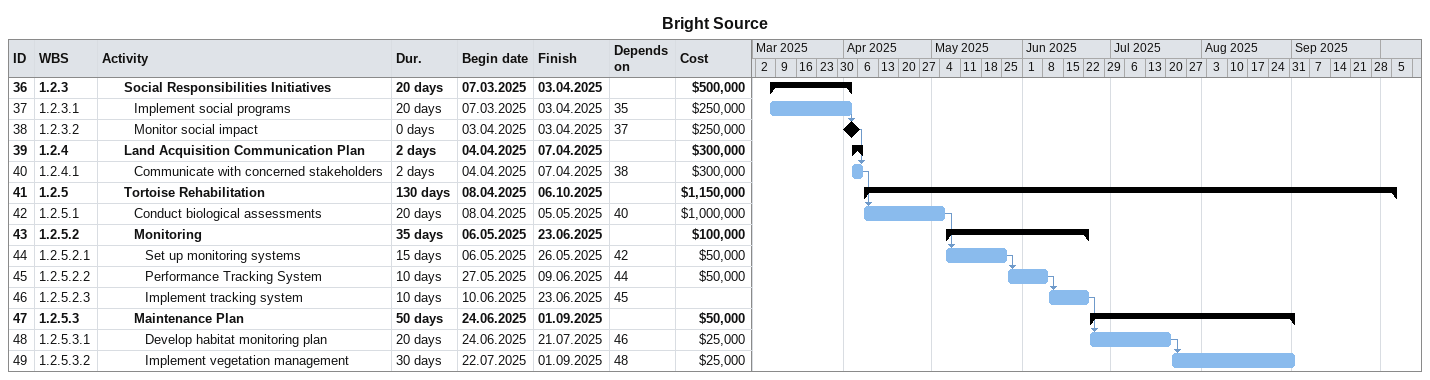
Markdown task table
Bright Source

| ID | WBS | Task | Duration | Start | Finish | Predecessors | Cost ($) |
|---|---|---|---|---|---|---|---|
| 36 | 1.2.3 | **Social Responsibilities Initiatives** | 20d | 2025-03-07 | 2025-04-03 |  | 500000 |
| 37 | 1.2.3.1 | Implement social programs | 20d | 2025-03-07 | 2025-04-03 | 35 | 250000 |
| 38 | 1.2.3.2 | Monitor social impact | 0d | 2025-04-03 | 2025-04-03 | 37 | 250000 |
| 39 | 1.2.4 | **Land Acquisition Communication Plan** | 2d | 2025-04-04 | 2025-04-07 |  | 300000 |
| 40 | 1.2.4.1 | Communicate with concerned stakeholders | 2d | 2025-04-04 | 2025-04-07 | 38 | 300000 |
| 41 | 1.2.5 | **Tortoise Rehabilitation** | 130d | 2025-04-08 | 2025-10-06 |  | 1150000 |
| 42 | 1.2.5.1 | Conduct biological assessments | 20d | 2025-04-08 | 2025-05-05 | 40 | 1000000 |
| 43 | 1.2.5.2 | **Monitoring** | 35d | 2025-05-06 | 2025-06-23 |  | 100000 |
| 44 | 1.2.5.2.1 | Set up monitoring systems | 15d | 2025-05-06 | 2025-05-26 | 42 | 50000 |
| 45 | 1.2.5.2.2 | Performance Tracking System | 10d | 2025-05-27 | 2025-06-09 | 44 | 50000 |
| 46 | 1.2.5.2.3 | Implement tracking system | 10d | 2025-06-10 | 2025-06-23 | 45 |  |
| 47 | 1.2.5.3 | **Maintenance Plan** | 50d | 2025-06-24 | 2025-09-01 |  | 50000 |
| 48 | 1.2.5.3.1 | Develop habitat monitoring plan | 20d | 2025-06-24 | 2025-07-21 | 46 | 25000 |
| 49 | 1.2.5.3.2 | Implement vegetation management | 30d | 2025-07-22 | 2025-09-01 | 48 | 25000 |
